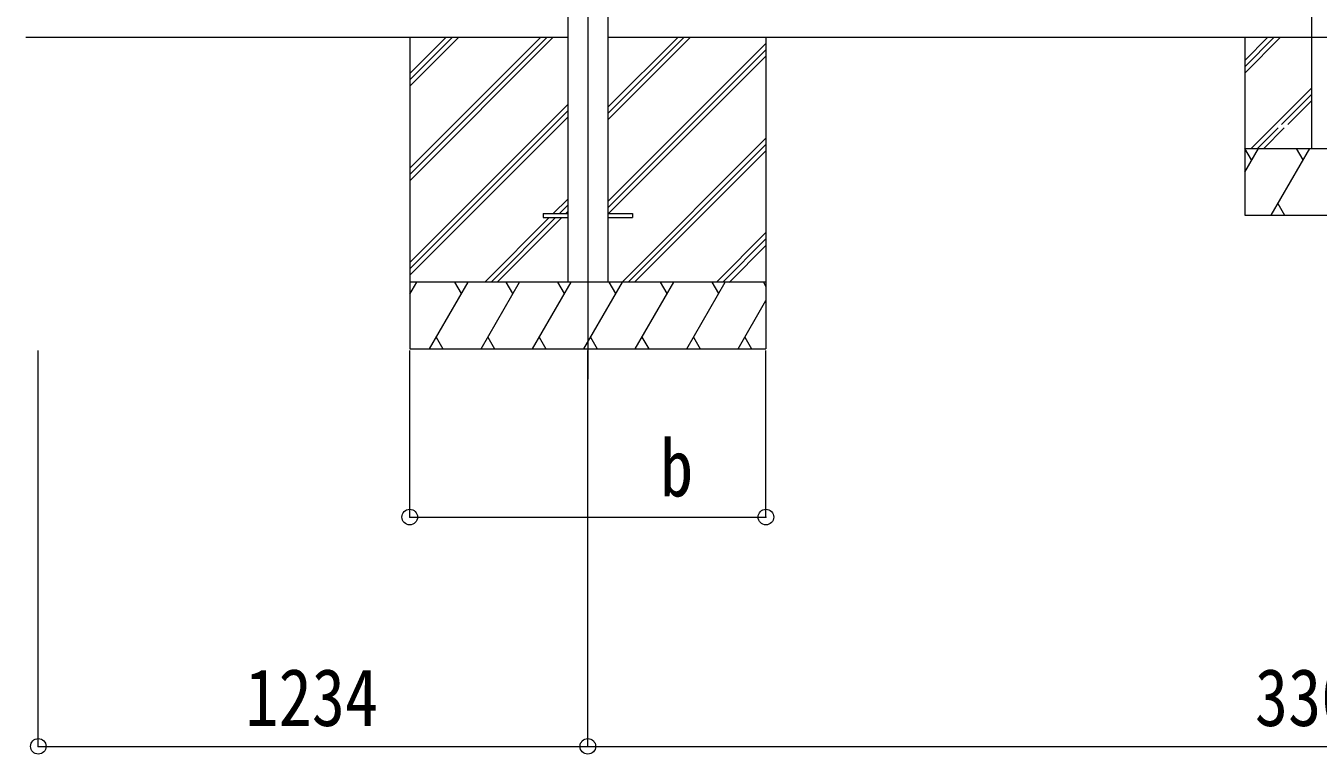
# Model space of a CAD drawing. Units: millimetres at full size. Extents: x -9783 to 9892, y -6828 to 6752.
# Drawn here: x 1209 to 4111, y -2424 to -788 of the extents above; entities that cross this region are included whole.
import ezdxf
from ezdxf.enums import TextEntityAlignment as Align

# ---------------------------------------------------------------- set-up
doc = ezdxf.new("R2010")
doc.units = ezdxf.units.MM
doc.header["$LTSCALE"] = 35
doc.header["$PDMODE"] = 32
doc.header["$PDSIZE"] = 35
for name, color, linetype, lineweight in [('0-0_0', 7, 'Continuous', 9), ('0-1_本体', 4, 'Continuous', 9), ('0-2_部品', 7, 'Continuous', 9), ('0-8_PARTS2', 2, 'Continuous', 9), ('0-A_寸法', 6, 'Continuous', 9), ('1-0_FRAME', 7, 'Continuous', 9), ('1-2_GLASS_SEAL', 7, 'Continuous', 9)]:
    doc.layers.add(name, color=color, linetype=linetype, lineweight=lineweight)
doc.styles.add('ＭＳ ゴシック', font='')
doc.styles.get('ＭＳ ゴシック').set_extended_font_data('MS Gothic')

msp = doc.modelspace()

# ---------------------------------------------------------------- linework, layer by layer
at = {"layer": '0-0_0'}
for p, q in [((1209.37, -813.2), (2426.14, -813.2)), ((2071.34, -813.2), (2071.34, -1513.2)), ((2071.34, -1107.38), (2365.52, -813.2)), ((2071.34, -1121.52), (2379.66, -813.2)), ((2071.34, -1135.66), (2393.8, -813.2)), ((2071.34, -923.53), (2181.67, -813.2)), ((2071.34, -909.39), (2167.53, -813.2)), ((2071.34, -895.25), (2153.39, -813.2)), ((2516.54, -998.83), (2702.17, -813.2)), ((2516.54, -984.69), (2688.03, -813.2)), ((2516.54, -970.54), (2673.89, -813.2)), ((2516.54, -813.2), (5726.14, -813.2)), ((2516.54, -1182.68), (2871.34, -827.88)), ((2871.34, -813.2), (2871.34, -1513.2)), ((2516.54, -1196.82), (2871.34, -842.02)), ((2517.95, -1209.54), (2871.34, -856.16)), ((2071.34, -1319.51), (2426.14, -964.71)), ((2071.34, -1333.65), (2426.14, -978.85)), ((2071.34, -1347.79), (2426.14, -992.99)), ((2548.15, -1363.2), (2871.34, -1040.01)), ((2562.29, -1363.2), (2871.34, -1054.15)), ((2576.43, -1363.2), (2871.34, -1068.29)), ((2393.44, -1209.54), (2426.14, -1176.84)), ((2239.78, -1363.2), (2384.44, -1218.54)), ((2253.92, -1363.2), (2398.58, -1218.54)), ((2268.07, -1363.2), (2412.72, -1218.54)), ((2407.58, -1209.54), (2426.14, -1190.98)), ((2421.72, -1209.54), (2426.14, -1205.13)), ((2760.28, -1363.2), (2871.34, -1252.14)), ((2774.42, -1363.2), (2871.34, -1266.28)), ((2788.57, -1364.04), (2871.34, -1281.27)), ((2871.34, -1363.2), (2071.34, -1363.2)), ((2071.34, -1390.7), (2087.22, -1363.2)), ((2116.09, -1513.2), (2202.69, -1363.2)), ((2187.69, -1389.18), (2172.69, -1363.2)), ((2231.56, -1513.2), (2318.16, -1363.2)), ((2303.16, -1389.18), (2288.16, -1363.2)), ((2347.03, -1513.2), (2433.63, -1363.2)), ((2418.63, -1389.18), (2403.63, -1363.2)), ((2462.5, -1513.2), (2549.1, -1363.2)), ((2534.1, -1389.18), (2519.1, -1363.2)), ((2577.97, -1513.2), (2664.57, -1363.2)), ((2649.57, -1389.18), (2634.57, -1363.2)), ((2693.44, -1513.2), (2780.04, -1363.2)), ((2750.04, -1363.2), (2765.04, -1389.18)), ((2865.51, -1363.2), (2871.34, -1373.3)), ((2808.91, -1513.2), (2871.34, -1405.06)), ((2131.08, -1487.22), (2146.08, -1513.2)), ((2246.55, -1487.22), (2261.55, -1513.2)), ((2362.03, -1487.22), (2377.02, -1513.2)), ((2477.5, -1487.22), (2492.49, -1513.2)), ((2592.96, -1487.22), (2607.96, -1513.2)), ((2708.43, -1487.22), (2723.43, -1513.2)), ((2823.9, -1487.22), (2838.9, -1513.2)), ((2071.34, -1513.2), (2871.34, -1513.2))]:
    msp.add_line(p, q, dxfattribs=at)
at = {"layer": '0-1_本体'}
for p, q in [((2426.14, 1493.78), (2426.14, -1363.2)), ((2516.54, 1493.78), (2516.54, -1363.2))]:
    msp.add_line(p, q, dxfattribs=at)
at = {"layer": '0-2_部品', "color": 4}
for p, q in [((2371.34, -1209.54), (2371.34, -1218.54)), ((2371.34, -1209.54), (2426.14, -1209.54)), ((2371.34, -1218.54), (2426.14, -1218.54)), ((2516.54, -1209.54), (2571.34, -1209.54)), ((2516.54, -1218.54), (2571.34, -1218.54)), ((2571.34, -1209.54), (2571.34, -1218.54))]:
    msp.add_line(p, q, dxfattribs=at)
at = {"layer": '0-8_PARTS2'}
msp.add_line((2471.34, 1624.84), (2471.34, -1581.19), dxfattribs=at)
at = {"layer": '0-A_寸法'}
for p, q in [((1237.35, -2406.08), (1237.35, -1516.68)), ((2071.34, -1891.09), (2071.34, -1516.68)), ((2471.34, -2406.08), (2471.34, -1516.68)), ((2871.34, -1891.09), (2871.34, -1516.68)), ((2071.34, -1891.09), (2871.34, -1891.09)), ((1237.35, -2406.08), (2471.34, -2406.08)), ((2471.34, -2406.08), (5771.34, -2406.08))]:
    msp.add_line(p, q, dxfattribs=at)
for p in [(2071.34, -1891.09), (2871.34, -1891.09), (1237.35, -2406.08), (2471.34, -2406.08)]:
    msp.add_point(p, dxfattribs=at)
at = {"layer": '1-0_FRAME'}
for p, q in [((3946.34, -813.2), (3946.34, -1213.21)), ((3946.34, -865.56), (3998.69, -813.21)), ((3946.34, -879.7), (4012.83, -813.21)), ((3946.34, -893.84), (4026.97, -813.21)), ((3960.82, -1063.21), (4096.34, -927.69)), ((4028.96, -1009.21), (4096.34, -941.83)), ((4043.1, -1009.21), (4096.34, -955.97)), ((3974.96, -1063.21), (4021.34, -1016.83)), ((3989.1, -1063.21), (4035.1, -1017.21)), ((3946.34, -1116.32), (3977.01, -1063.21)), ((3946.34, -1063.21), (4296.34, -1063.21)), ((3962, -1089.19), (3947, -1063.21)), ((4005.87, -1213.21), (4092.48, -1063.21)), ((4077.47, -1089.19), (4062.47, -1063.21)), ((4020.87, -1187.23), (4035.87, -1213.21)), ((3946.34, -1213.21), (4296.34, -1213.21))]:
    msp.add_line(p, q, dxfattribs=at)
at = {"layer": '1-2_GLASS_SEAL', "color": 4}
msp.add_line((4096.34, 1480.91), (4096.34, -1063.22), dxfattribs=at)

# ---------------------------------------------------------------- texts
at = {"layer": '0-A_寸法', "color": 7, "style": 'ＭＳ ゴシック', "width": 0.85}
for s, p in [('b', (2633.34, -1883.09)), ('1234', (1702.34, -2399.08)), ('3300', (3969.34, -2399.08))]:
    msp.add_text(s, height=129, dxfattribs=at).set_placement(p, align=Align.BOTTOM_LEFT)

doc.saveas('drawing.dxf')
